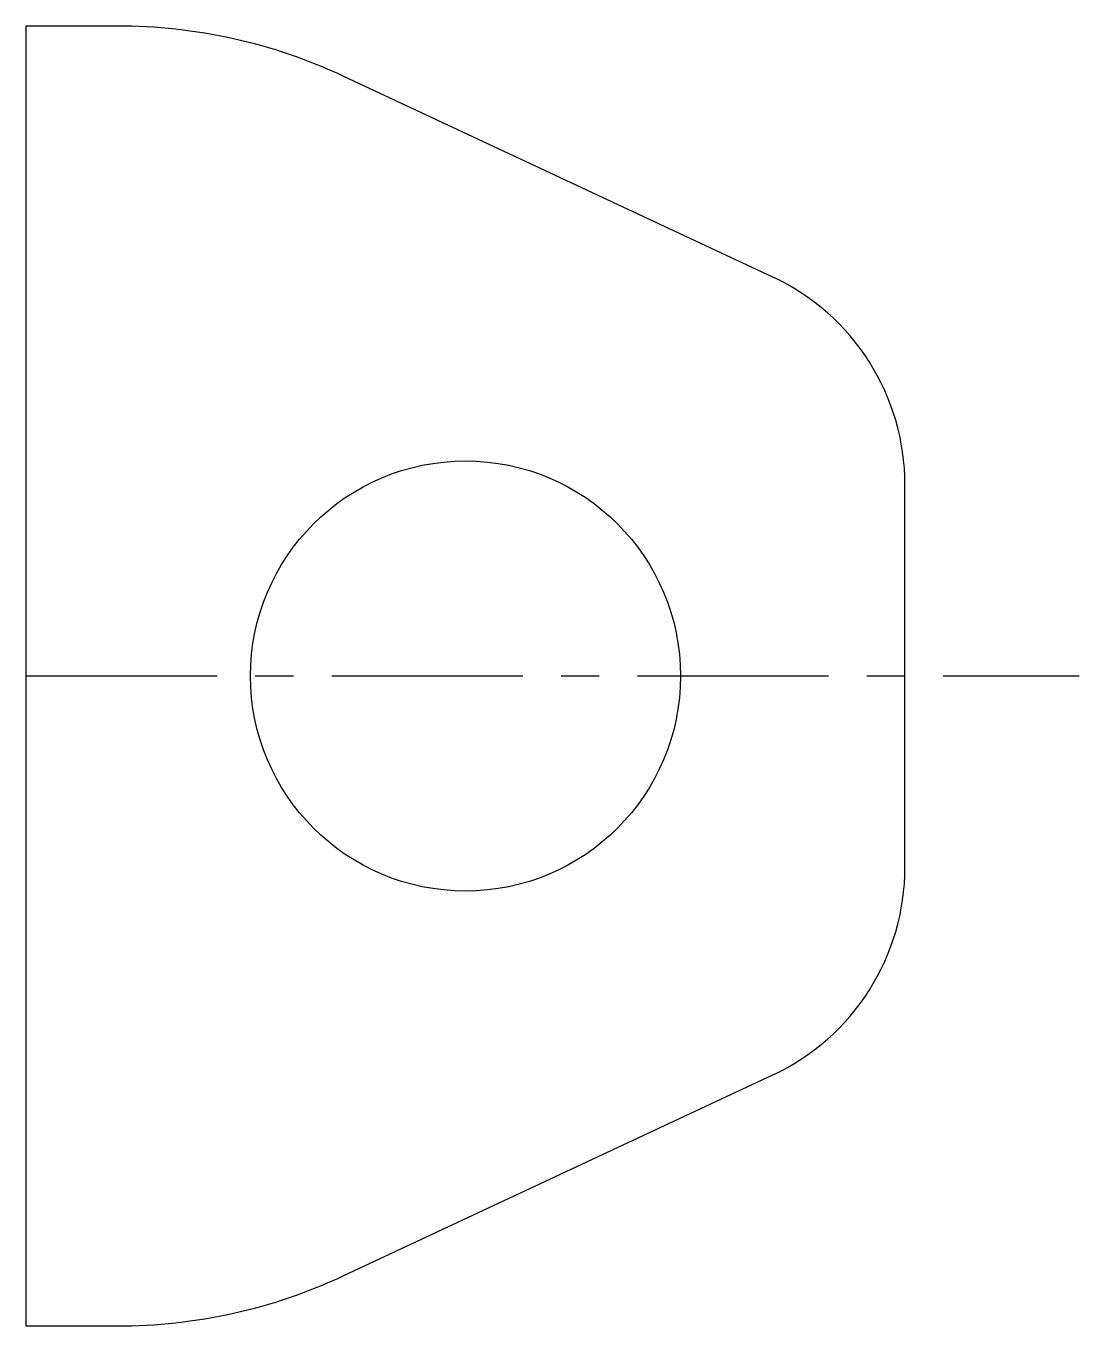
# Model space of a CAD drawing. Header units: inches. Extents: x 0 to 2.76, y -1.8 to 1.6.
import ezdxf

# ---------------------------------------------------------------- set-up
doc = ezdxf.new("R2010")
doc.units = ezdxf.units.IN
doc.header["$MEASUREMENT"] = 0
doc.linetypes.add('CENTERX2', pattern=[0.8, 0.5, -0.1, 0.1, -0.1])

msp = doc.modelspace()

# ---------------------------------------------------------------- linework, layer by layer
at = {"color": 7, "linetype": 'Continuous'}
for p, q in [((0.2389, 1.6), (0, 1.6)), ((0, 1.6), (0, -1.8)), ((1.9541, 0.9435), (0.8318, 1.4682)), ((2.3, -0.6), (2.3, 0.4)), ((0.8318, -1.6682), (1.9541, -1.1435)), ((0, -1.8), (0.2389, -1.8))]:
    msp.add_line(p, q, dxfattribs=at)
at = {"color": 7, "linetype": 'CENTERX2'}
msp.add_line((0, -0.1), (2.7553, -0.1), dxfattribs=at)
at = {"color": 7, "linetype": 'Continuous'}
msp.add_circle((1.15, -0.1), 0.5625, dxfattribs=at)
for centre, radius, start, end in [((0.2389, 0.2), 1.4, 64.9424, 90), ((1.7, 0.4), 0.6, 0, 64.9424), ((1.7, -0.6), 0.6, 295.0576, 0), ((0.2389, -0.4), 1.4, 270, 295.0576)]:
    msp.add_arc(centre, radius, start, end, dxfattribs=at)

doc.saveas('drawing.dxf')
